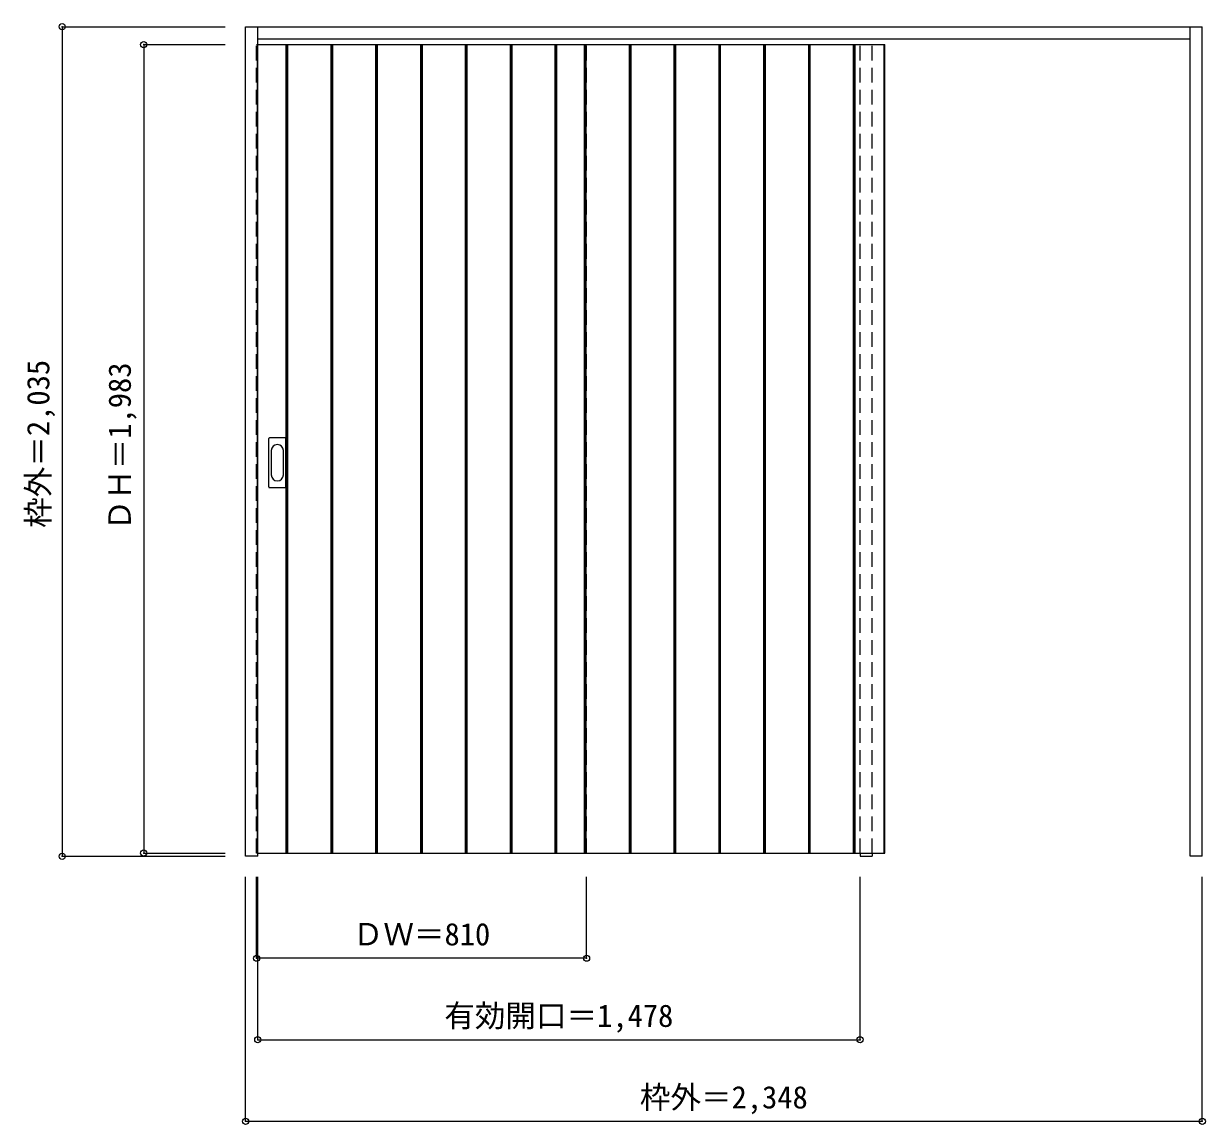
# Model space of a CAD drawing. Units: millimetres, scale not verified. Extents: x -1188 to 1712, y -1400 to 1300.
import ezdxf
from ezdxf.enums import TextEntityAlignment as Align

# ---------------------------------------------------------------- set-up
doc = ezdxf.new("R2010")
doc.units = ezdxf.units.MM
doc.header["$LTSCALE"] = 30
doc.header["$PDMODE"] = 32
doc.header["$PDSIZE"] = 15
doc.linetypes.add('DASHED1', pattern=[1.8, 1.2, -0.6])
doc.layers.add('0-0', color=3, linetype='Continuous')
doc.layers.add('0-1_寸法', color=7, linetype='Continuous')
doc.styles.add('ＭＳ ゴシック', font='')
doc.styles.get('ＭＳ ゴシック').set_extended_font_data('MS Gothic')

msp = doc.modelspace()

# ---------------------------------------------------------------- linework, layer by layer
at = {"layer": '0-0'}
for p, q in [((-643.29, 1292.45), (1704.71, 1292.45)), ((-613.29, -742.55), (-613.29, 1292.45)), ((1674.71, -742.55), (1674.71, 1292.45)), ((1704.71, -742.55), (1704.71, 1292.45)), ((-614.29, -734.55), (-614.29, 1248.45)), ((-613.29, 1262.45), (1674.71, 1262.45)), ((-613.29, 1248.45), (925.71, 1248.45)), ((-543.29, -734.55), (-543.29, 1248.45)), ((-539.29, -734.55), (-539.29, 1248.45)), ((-433.29, -734.55), (-433.29, 1248.45)), ((-429.29, -734.55), (-429.29, 1248.45)), ((-323.29, -734.55), (-323.29, 1248.45)), ((-319.29, -734.55), (-319.29, 1248.45)), ((-213.29, -734.55), (-213.29, 1248.45)), ((-209.29, -734.55), (-209.29, 1248.45)), ((-103.29, -734.55), (-103.29, 1248.45)), ((-99.29, -734.55), (-99.29, 1248.45)), ((6.71, -734.55), (6.71, 1248.45)), ((10.71, -734.55), (10.71, 1248.45)), ((115.71, 1248.45), (115.71, -734.55)), ((116.71, -734.55), (116.71, 1248.45)), ((117.71, -734.55), (117.71, 1248.45)), ((120.71, -734.55), (120.71, 1248.45)), ((188.71, -734.55), (188.71, 1248.45)), ((191.71, -734.55), (191.71, 1248.45)), ((192.71, -734.55), (192.71, 1248.45)), ((298.71, -734.55), (298.71, 1248.45)), ((302.71, -734.55), (302.71, 1248.45)), ((408.71, -734.55), (408.71, 1248.45)), ((412.71, -734.55), (412.71, 1248.45)), ((518.71, -734.55), (518.71, 1248.45)), ((522.71, -734.55), (522.71, 1248.45)), ((628.71, -734.55), (628.71, 1248.45)), ((632.71, -734.55), (632.71, 1248.45)), ((738.71, -734.55), (738.71, 1248.45)), ((742.71, -734.55), (742.71, 1248.45)), ((848.71, -734.55), (848.71, 1248.45)), ((852.71, -734.55), (852.71, 1248.45)), ((923.71, -734.55), (923.71, 1248.45)), ((-586.29, 163.45), (-586.29, 282.45)), ((-545.79, 283.95), (-584.79, 283.95)), ((-544.29, 163.45), (-544.29, 282.45)), ((-584.79, 161.95), (-545.79, 161.95)), ((864.71, -734.55), (864.71, -742.55)), ((864.71, -742.55), (894.71, -742.55)), ((894.71, -734.55), (894.71, -742.55)), ((1704.71, -742.55), (1674.71, -742.55))]:
    msp.add_line(p, q, dxfattribs=at)
at = {"layer": '0-0', "color": 4, "linetype": 'DASHED1'}
for p, q in [((-616.29, 1248.45), (-613.29, 1248.45)), ((-616.29, -734.55), (-616.29, 1248.45)), ((193.71, -734.55), (193.71, 1248.45)), ((864.71, -734.55), (864.71, 1262.45)), ((894.71, -734.55), (894.71, 1262.45)), ((-613.29, -734.55), (-616.29, -734.55))]:
    msp.add_line(p, q, dxfattribs=at)
at = {"layer": '0-0', "color": 7}
for p, q in [((-541.29, -734.55), (-541.29, 1248.45)), ((-431.29, -734.55), (-431.29, 1248.45)), ((-321.29, -734.55), (-321.29, 1248.45)), ((-211.29, -734.55), (-211.29, 1248.45)), ((-101.29, -734.55), (-101.29, 1248.45)), ((8.71, -734.55), (8.71, 1248.45)), ((118.71, -734.55), (118.71, 1248.45)), ((190.71, -734.55), (190.71, 1248.45)), ((300.71, -734.55), (300.71, 1248.45)), ((410.71, -734.55), (410.71, 1248.45)), ((520.71, -734.55), (520.71, 1248.45)), ((630.71, -734.55), (630.71, 1248.45)), ((740.71, -734.55), (740.71, 1248.45)), ((850.71, -734.55), (850.71, 1248.45)), ((-580.29, 252.55), (-580.29, 193.35)), ((-550.29, 193.35), (-550.29, 252.55))]:
    msp.add_line(p, q, dxfattribs=at)
at = {"layer": '0-0'}
for points in [[(-613.29, -742.55), (-643.29, -742.55), (-643.29, 1292.45)], [(-613.29, -734.55), (925.71, -734.55), (925.71, 1248.45)]]:
    msp.add_lwpolyline(points, dxfattribs=at)
for centre, start, end in [((-584.79, 282.45), 90, 180), ((-545.79, 282.45), 0, 90), ((-584.79, 163.45), 180, 270), ((-545.79, 163.45), 270, 0)]:
    msp.add_arc(centre, 1.5, start, end, dxfattribs=at)
at = {"layer": '0-0', "color": 7}
for centre, start, end in [((-565.29, 252.55), 0, 180), ((-565.29, 193.35), 180, 0)]:
    msp.add_arc(centre, 15, start, end, dxfattribs=at)
at = {"layer": '0-1_寸法', "color": 4}
for p, q in [((-1093.29, 1292.45), (-693.29, 1292.45)), ((-1093.29, 1292.45), (-1093.29, -742.55)), ((-893.29, 1248.45), (-893.29, -734.55)), ((-893.29, 1248.45), (-693.29, 1248.45)), ((-1093.29, -742.55), (-693.29, -742.55)), ((-893.29, -734.55), (-693.29, -734.55)), ((-643.29, -1392.55), (-643.29, -792.55)), ((-616.29, -992.55), (-616.29, -792.55)), ((-613.29, -1192.55), (-613.29, -792.55)), ((193.71, -992.55), (193.71, -792.55)), ((864.71, -1192.55), (864.71, -792.55)), ((1704.71, -1392.55), (1704.71, -792.55)), ((193.71, -992.55), (-616.29, -992.55)), ((-613.29, -1192.55), (864.71, -1192.55)), ((-643.29, -1392.55), (1704.71, -1392.55))]:
    msp.add_line(p, q, dxfattribs=at)
at = {"layer": '0-1_寸法'}
for p in [(-1093.29, 1292.45), (-893.29, 1248.45), (-1093.29, -742.55), (-893.29, -734.55), (-616.29, -992.55), (193.71, -992.55), (-613.29, -1192.55), (864.71, -1192.55), (-643.29, -1392.55), (1704.71, -1392.55)]:
    msp.add_point(p, dxfattribs=at)

# ---------------------------------------------------------------- texts
at = {"layer": '0-1_寸法', "style": 'ＭＳ ゴシック'}
for s, p in [('枠外＝2,035', (-1108.29, 63.2)), ('ＤＨ＝1,983', (-908.29, 56.7))]:
    msp.add_text(s, height=54.99, rotation=90, dxfattribs=at).set_placement(p, align=Align.BOTTOM_LEFT)
for s, p in [('ＤＷ＝810', (-380.04, -977.55)), ('有効開口＝1,478', (-155.54, -1177.55)), ('枠外＝2,348', (324.46, -1377.55))]:
    msp.add_text(s, height=54.99, dxfattribs=at).set_placement(p, align=Align.BOTTOM_LEFT)

doc.saveas('drawing.dxf')
